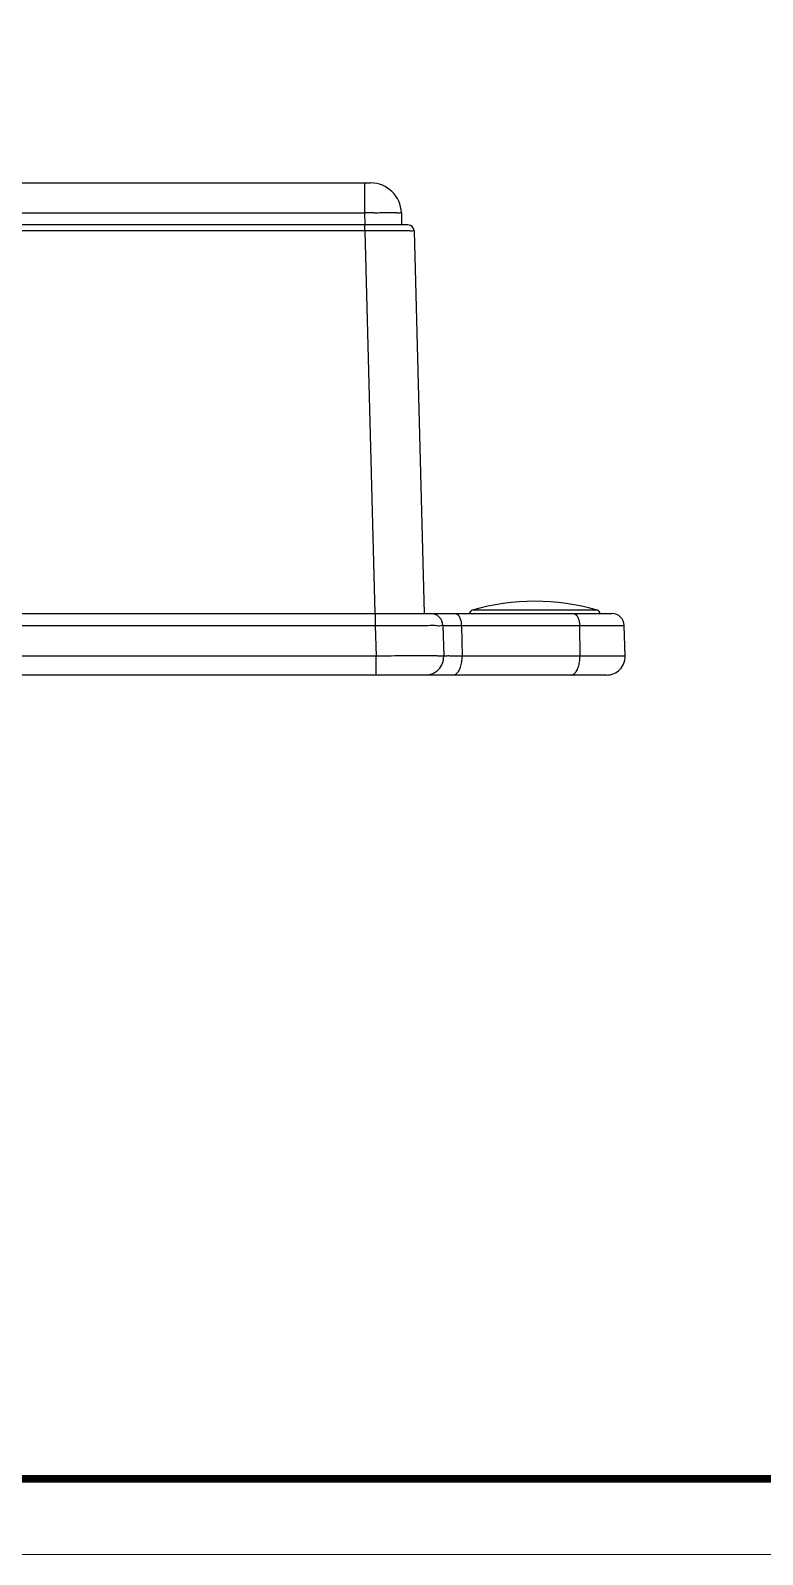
# Model space of a CAD drawing. Header units: millimetres. Extents: x 2271 to 2628, y -147 to 100.
# Drawn here: x 2369.7 to 2429.2, y -147.5 to -23.6 of the extents above; entities that cross this region are included whole.
import ezdxf

# ---------------------------------------------------------------- set-up
doc = ezdxf.new("R2010")
doc.units = ezdxf.units.MM
doc.layers.add('06___PRT_ALL_SURFS', color=7, linetype='Continuous')
doc.layers.add('from', color=7, linetype='Continuous', lineweight=13)

msp = doc.modelspace()

# ---------------------------------------------------------------- linework, layer by layer
at = {"color": 7, "linetype": 'Continuous'}
for p, q in [((2400.413, -39.397), (2340.708, -39.397)), ((2396.875, -38.423), (2396.9, -39.397)), ((2396.914, -39.884), (2396.914, -39.397)), ((2399.874, -38.423), (2399.899, -39.397)), ((2396.914, -39.884), (2340.943, -39.884)), ((2396.914, -39.884), (2397.728, -70.989)), ((2400.912, -39.884), (2401.727, -70.989)), ((2334.653, -70.989), (2417.002, -70.989)), ((2397.754, -70.989), (2397.754, -71.963)), ((2415.812, -70.722), (2405.641, -70.722)), ((2334.996, -71.963), (2397.754, -71.963)), ((2397.754, -71.963), (2397.819, -74.45)), ((2403.252, -71.963), (2403.318, -74.45)), ((2404.752, -71.963), (2404.817, -74.45)), ((2404.752, -71.963), (2418.002, -71.963)), ((2414.365, -71.963), (2414.397, -74.45)), ((2418.068, -74.45), (2418.002, -71.963)), ((2397.819, -74.45), (2336.084, -74.45)), ((2397.819, -75.989), (2397.819, -74.45)), ((2418.068, -74.45), (2404.817, -74.45)), ((2416.568, -75.989), (2336.87, -75.989))]:
    msp.add_line(p, q, dxfattribs=at)
for centre, radius, start, end in [((2400.413, -39.897), 0.5, 1.5, 90), ((2410.727, -87.989), 18, 73.58886, 106.41114), ((2402.253, -71.989), 1, 1.5001, 90.0038), ((2405.726, -71.01), 0.3, 106.41114, 175.96413), ((2415.728, -71.01), 0.3, 4.03587, 73.58886), ((2417.003, -71.989), 1, 1.5, 90), ((2401.818, -74.489), 1.5, 270.00117, 1.49997), ((2416.568, -74.489), 1.5, 270, 1.5)]:
    msp.add_arc(centre, radius, start, end, dxfattribs=at)
for points, start_tangent, end_tangent in [([(2400.912, -39.884), (2400.812, -39.882), (2400.516, -39.88), (2400.04, -39.879), (2399.407, -39.879), (2398.649, -39.88), (2397.804, -39.882), (2396.914, -39.884)], (-0.0548248, 0.998496), (-0.9999947, -0.0032709)), ([(2404.252, -70.989), (2404.44, -71.062), (2404.601, -71.273), (2404.71, -71.588), (2404.752, -71.963)], (1, 0), (0.0130918, -0.9999143)), ([(2413.865, -70.989), (2414.017, -71.036), (2414.154, -71.174), (2414.265, -71.388), (2414.337, -71.66), (2414.365, -71.963)], (1, 0), (0.0130918, -0.9999143)), ([(2397.754, -71.963), (2398.978, -71.957), (2400.14, -71.954), (2401.182, -71.952), (2402.053, -71.952), (2402.708, -71.954), (2403.114, -71.957), (2403.252, -71.963)], (0.9999887, 0.0047572), (0.0379016, -0.9992815)), ([(2403.252, -71.963), (2403.318, -71.96), (2403.512, -71.959), (2403.825, -71.959), (2404.245, -71.96), (2404.752, -71.963)], (-0.0053217, 0.9999858), (0.9999831, -0.0058187)), ([(2403.318, -74.45), (2403.18, -74.442), (2402.773, -74.436), (2402.118, -74.434), (2401.247, -74.434), (2400.205, -74.436), (2399.043, -74.442), (2397.819, -74.45)], (-0.0414695, 0.9991398), (-0.9999746, -0.0071341)), ([(2404.817, -74.45), (2404.31, -74.446), (2403.89, -74.444), (2403.577, -74.444), (2403.383, -74.446), (2403.318, -74.45)], (-0.9999618, 0.008735), (0.0122826, -0.9999246)), ([(2404.067, -75.989), (2404.303, -75.913), (2404.514, -75.693), (2404.681, -75.351), (2404.785, -74.922), (2404.817, -74.45)], (1, 0), (-0.0130918, 0.9999143)), ([(2413.648, -75.989), (2413.883, -75.913), (2414.095, -75.693), (2414.261, -75.351), (2414.365, -74.922), (2414.397, -74.45)], (1, 0), (-0.0130918, 0.9999143))]:
    msp.add_spline(points, degree=3, dxfattribs=dict(at, start_tangent=start_tangent, end_tangent=end_tangent))
at = {"layer": '06___PRT_ALL_SURFS', "color": 7, "linetype": 'Continuous'}
for p, q in [((2338.897, -35.989), (2397.375, -35.989)), ((2396.875, -35.989), (2396.875, -38.423)), ((2397.651, -38.409), (2397.874, -38.405)), ((2340.216, -38.423), (2396.875, -38.423)), ((2399.874, -38.423), (2399.899, -39.397))]:
    msp.add_line(p, q, dxfattribs=at)
for centre, radius, start, end in [((2397.375, -38.489), 2.5, 1.5, 89.99983), ((2401.038, -237.78), 199.4, 90.97332, 91.19632)]:
    msp.add_arc(centre, radius, start, end, dxfattribs=at)
at = {"layer": '06___PRT_ALL_SURFS', "color": 7, "linetype": 'Continuous', "start_tangent": (0.999861, 0.0166721), "end_tangent": (0.0287345, -0.9995871)}
msp.add_spline([(2397.874, -38.405), (2398.374, -38.399), (2398.995, -38.396), (2399.471, -38.399), (2399.771, -38.409), (2399.874, -38.423)], degree=3, dxfattribs=at)
at = {"layer": 'from'}
msp.add_lwpolyline([(2271.474, -147.482), (2628.041, -147.482), (2628.041, 100.299), (2271.474, 100.299)], close=True, dxfattribs=at)
at = {"layer": 'from', "const_width": 0.615}
msp.add_lwpolyline([(2277.619, -141.337), (2277.619, 94.154), (2621.896, 94.154), (2621.896, -141.337), (2277.619, -141.337)], dxfattribs=at)

doc.saveas('drawing.dxf')
